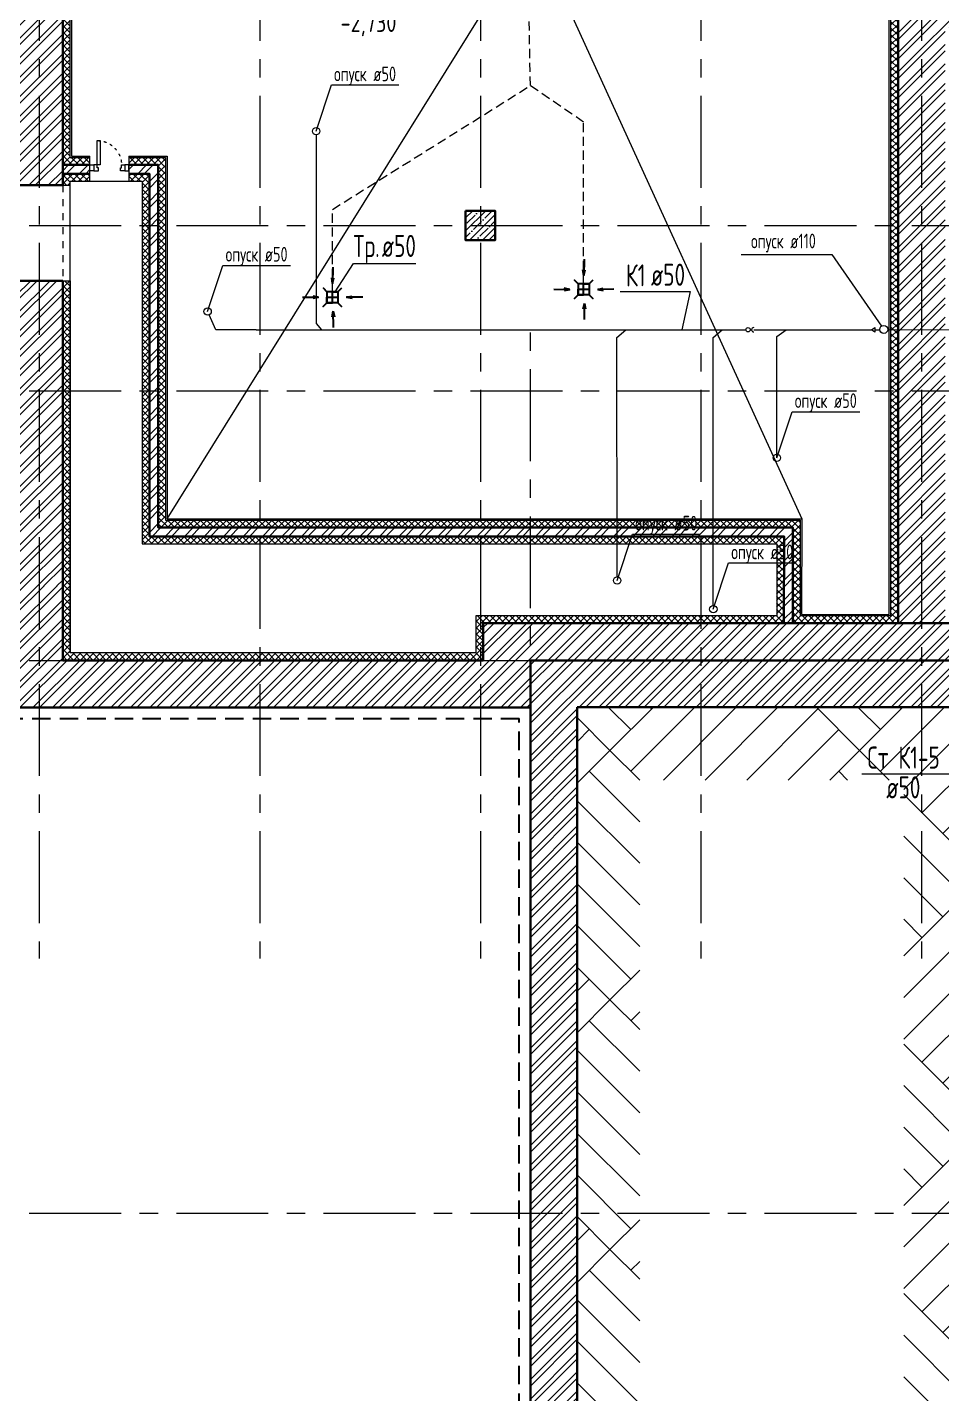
# Model space of a CAD drawing. Header units: millimetres. Extents: x -8689834 to 9419935, y -117443 to 166298.
# Drawn here: x -347333 to -334899, y 72711 to 91296 of the extents above; entities that cross this region are included whole.
import ezdxf
from ezdxf import colors
from ezdxf.entities.mleader import LeaderData, LeaderLine
from ezdxf.math import Vec2, Vec3

# ---------------------------------------------------------------- set-up
doc = ezdxf.new("R2010")
doc.units = ezdxf.units.MM
doc.header["$MEASUREMENT"] = 0
for name, pattern in [('01_base$0$DASHED2', [0.375, 0.25, -0.125]), ('ACAD_ISO03W100', [30, 12, -18]), ('CENTER', [2, 1.25, -0.25, 0.25, -0.25]), ('TRATTEGGIATA', [0.75, 0.5, -0.25]), ('Штрих', [6.35, 3.175, -3.175])]:
    doc.linetypes.add(name, pattern=pattern)
doc.layers.get('0').update_dxf_attribs({"color": 250, "lineweight": 9})
for name, color, linetype, lineweight in [('1 этаж тонкие линии!', 250, 'Continuous', 0), ('АР_Двери', 175, 'Continuous', 18), ('АР_Колонны', 250, 'Continuous', 30), ('АР_Колонны Штрих', 250, 'Continuous', 5), ('АР_МосжилНии_Стены', 127, 'Continuous', 30), ('АР_Оси', 195, 'Continuous', 9), ('АР_Отметки', 250, 'Continuous', 15), ('АР_Перегородки кирпич', 244, 'Continuous', 30), ('АР_Перегородки_кирпич_Штрих', 244, 'Continuous', 5), ('АР_Сущ Несущая стена', 216, 'Continuous', 30), ('АР_тонкая линия', 250, 'Continuous', 0), ('АР_Штриховка кирпич', 250, 'Continuous', 9), ('ВК_канализация', 32, 'Continuous', 15), ('Подвал', 250, 'Continuous', 30), ('Штриховка', 7, 'Continuous', 5)]:
    doc.layers.add(name, color=color, linetype=linetype, lineweight=lineweight)
doc.layers.add('АР_Кровля дорожки', color=245, linetype='Continuous')
doc.layers.add('ТХ_ВК_трапы', color=5, linetype='Continuous')
doc.styles.add('ISOCPEUR', font='isocpeur.ttf', dxfattribs={"width": 0.7})

# ---------------------------------------------------------------- blocks, each defined once
blk = doc.blocks.new('_DotSmall')
at = {"color": 0, "linetype": 'ByBlock', "const_width": 0.5}
blk.add_lwpolyline([(-0.0625, 0, 1), (0.0625, 0, 1)], format="xyb", close=True, dxfattribs=at)
blk = doc.blocks.new('*U278')
for points in [[(0, 0), (0, -80), (55, -80), (55, 0), (0, 0)], [(55, -80), (55, 0), (115, 0), (115, -40), (100, -40), (100, -80), (55, -80)], [(475, -80), (475, 0), (415, 0), (415, -40), (430, -40), (430, -80), (475, -80)], [(530, 0), (530, -80), (475, -80), (475, 0), (530, 0)]]:
    blk.add_lwpolyline(points)
blk.add_lwpolyline([(100, -80), (100, -410), (140, -410), (140, -80)], close=True)
at = {"linetype": 'ACAD_ISO03W100', "ltscale": 3}
blk.add_arc((100, -80), 330, 270, 0, dxfattribs=at)
blk = doc.blocks.new('Трапы с разуклонкой')
at = {"layer": 'ТХ_ВК_трапы'}
blk.add_lwpolyline([(364931, 183328), (364981, 183278), (364981, 183128), (364931, 183078), (364981, 183128), (365130, 183128), (365181, 183077), (365130, 183128), (365055, 183128), (365055, 183278), (364981, 183278), (365130, 183278), (365179, 183327), (365130, 183278), (365130, 183128), (365130, 183203), (364981, 183203)], dxfattribs=at)
blk.add_lwpolyline([(364931, 183328), (364981, 183278), (364981, 183128), (364931, 183078), (364981, 183128), (365130, 183128), (365181, 183077), (365130, 183128), (365055, 183128), (365055, 183278), (364981, 183278), (365130, 183278), (365179, 183327), (365130, 183278), (365130, 183128), (365130, 183203), (364981, 183203)], dxfattribs=at)
blk = doc.blocks.new('A$C985b353d')
at = {"layer": 'ТХ_ВК_трапы', "ltscale": 100}
for p, q in [((6, 409), (2, 189)), ((2, 189), (-11, 264)), ((-11, 264), (2, 189)), ((2, 189), (20, 264)), ((-407, 3), (-188, -1)), ((-188, -1), (-263, 17)), ((192, -1), (267, 17)), ((412, 3), (192, -1)), ((-188, -1), (-262, -14)), ((-262, -14), (-188, -1)), ((192, -1), (267, -14)), ((267, -14), (192, -1)), ((10, -191), (-4, -265)), ((-4, -265), (10, -191)), ((14, -410), (10, -191)), ((10, -191), (27, -266))]:
    blk.add_line(p, q, dxfattribs=at)
blk = doc.blocks.new('Подложка')
at = {"layer": '1 этаж тонкие линии!', "ltscale": 100, "transparency": 33554559}
h = blk.add_hatch(dxfattribs=at)
h.set_pattern_fill('AR-PARQ1', scale=200, angle=45, style=0)
h.paths.add_polyline_path([(-339005.06, 81057.77), (-335415.13, 81057.77), (-335415.13, 63056), (-339005.06, 63056)], flags=16)
h.paths.add_polyline_path([(-339852.07, 82045.5), (-334484.74, 82050.5), (-334484.74, 62098), (-339852.69, 62093)])
at = {"layer": 'АР_Колонны Штрих', "ltscale": 100}
h = blk.add_hatch(dxfattribs=at)
h.set_pattern_fill('ANSI35', scale=500)
h.set_pattern_definition([(45, (-1298424.17, 128672.16), (-88.388348, 88.388348), []), (45, (-1298335.78, 128672.16), (-88.388348, 88.388348), [156.25, -31.25, 0, -31.25])])
h.paths.add_polyline_path([(-340972.07, 88800.68), (-341372.07, 88800.68), (-341372.07, 88400.68), (-340972.07, 88400.68)])
at = {"layer": 'АР_Перегородки_кирпич_Штрих', "ltscale": 100}
h = blk.add_hatch(dxfattribs=at)
h.set_pattern_fill('ANSI32', scale=500)
h.paths.add_polyline_path([(-346482.19, 89424.66), (-346852.19, 89424.66), (-346852.19, 89304.66), (-346482.19, 89304.66)])
h = blk.add_hatch(dxfattribs=at)
h.set_pattern_fill('ANSI32', scale=500)
h.paths.add_polyline_path([(-345552.19, 89424.66), (-345952.16, 89424.66), (-345952.16, 89304.66), (-345672.19, 89304.66), (-345672.19, 84372.05), (-337041.05, 84372.05), (-337042.99, 83192.52), (-336922.99, 83192.3), (-336920.84, 84491.18), (-345552.19, 84492.05)])
at = {"layer": 'АР_Штриховка кирпич', "ltscale": 100}
h = blk.add_hatch(dxfattribs=at)
h.set_pattern_fill('ANSI32', scale=500)
h.paths.add_polyline_path([(-347492.24, 102840.39), (-346852.14, 102840.39), (-346852.07, 106850.68), (-347492.19, 106340.68)])
h.paths.add_polyline_path([(-347492.1, 89148.64), (-346852.07, 89148.64), (-346852.14, 101675.39), (-347492.24, 101675.39)])
h.paths.add_polyline_path([(-346852.06, 87848.64), (-347492.08, 87848.64), (-347492.07, 83698.48), (-346852.07, 83698.48)])
h = blk.add_hatch(dxfattribs=at)
h.set_pattern_fill('ANSI32', scale=500)
h.set_pattern_definition([(45, (-1298418.67, 164822.8), (-132.58252, 132.58252), []), (45, (-1298330.29, 164822.8), (-132.58252, 132.58252), [])])
h.paths.add_polyline_path([(-335492.19, 83192.41), (-334852.19, 83192.41), (-334852.19, 91294.87), (-333250.93, 91296.09), (-333250.93, 91935.28), (-335492.19, 91935.68)])
h = blk.add_hatch(dxfattribs=at)
h.set_pattern_fill('ANSI32', scale=500)
h.paths.add_polyline_path([(-346852.07, 83700.69), (-347492.01, 83700.68), (-347492.01, 82045.67), (-340491.83, 82045.7), (-340491.83, 82685.68), (-329971.82, 82685.68), (-329971.82, 83192.41), (-341131.83, 83192.4), (-341131.83, 82685.69), (-346851.95, 82685.68)])
h = blk.add_hatch(dxfattribs=at)
h.set_pattern_fill('ANSI32', scale=500)
h.paths.add_polyline_path([(-339853.32, 82050.5), (-330106.83, 82051.5), (-330106.83, 80969.21), (-329468.32, 80969), (-329468.32, 82685.68), (-329576.83, 82685.68), (-329971.82, 82685.76), (-340493.32, 82685.68), (-340493.32, 64815.68), (-346842.01, 64815.68), (-346842.01, 55105.68), (-333741.71, 55105.68), (-333741.71, 61455.68), (-332347.87, 61455.68), (-332347.87, 62094), (-334239.75, 62094), (-334239.75, 55506.5), (-346441.83, 55506.5), (-346441.08, 64415), (-340492.57, 64415), (-340517.57, 61455.68), (-334214.01, 61455.68), (-334225.32, 62094.73), (-339853.26, 62094.73), (-339853.37, 64904.62)])
at = {"layer": 'Штриховка', "transparency": 33554636}
h = blk.add_hatch(dxfattribs=at)
h.set_pattern_fill('ANSI37', scale=500)
h.paths.add_polyline_path([(-341372, 100400.68), (-344172.07, 100400.68), (-344172.07, 100300.68), (-341372, 100300.68)])
h.paths.add_polyline_path([(-344172.07, 100400.68), (-345133.71, 100400.68), (-345133.71, 100300.68), (-344172.07, 100300.68)])
h.paths.add_polyline_path([(-346633.35, 100400.68), (-346852.19, 100400.68), (-346852.19, 99100.68), (-346752.19, 99100.68), (-346752.19, 100300.68), (-346633.35, 100300.68)])
h.paths.add_polyline_path([(-346752.19, 99100.68), (-346852.19, 99100.68), (-346852.19, 94600.68), (-346752.19, 94600.68)])
h.paths.add_polyline_path([(-335492.19, 94800.68), (-335592.19, 94800.68), (-335592.19, 94600.68), (-335492.19, 94600.68)])
h.paths.add_polyline_path([(-335492.19, 95920.74), (-338172.07, 95920.74), (-338172.07, 95820.72), (-335592.19, 95820.7), (-335592.19, 95020.64), (-335592.19, 94920.61), (-335492.19, 94920.61)])
h.paths.add_polyline_path([(-336922.83, 83292.41), (-336923, 83192.41), (-335492.19, 83192.41), (-335492.19, 91935.68), (-335492.19, 94600.68), (-335592.19, 94600.68), (-335592.19, 83292.41)])
h.paths.add_polyline_path([(-337043, 83192.41), (-337042.83, 83292.41), (-341231.83, 83292.41), (-341231.83, 82785.68), (-346752.19, 82785.68), (-346752.19, 87848.64), (-346852.19, 87848.64), (-346852.19, 82685.68), (-341131.83, 82685.68), (-341131.83, 83192.41)])
h = blk.add_hatch(dxfattribs=at)
h.set_pattern_fill('ANSI37', scale=500)
h.paths.add_polyline_path([(-346482.19, 89524.66), (-346752.19, 89524.66), (-346752.19, 94600.68), (-346852.19, 94600.68), (-346852.19, 89424.66), (-346482.19, 89424.66)])
h.paths.add_polyline_path([(-346482.19, 89304.66), (-346852.19, 89304.66), (-346852.19, 89148.64), (-346752.19, 89148.64), (-346752.19, 89204.66), (-346482.19, 89204.66)])
h = blk.add_hatch(dxfattribs=at)
h.set_pattern_fill('ANSI37', scale=500)
h.paths.add_polyline_path([(-345452.19, 89524.66), (-345952.16, 89524.66), (-345952.16, 89424.66), (-345552.19, 89424.66), (-345552.19, 88600.68), (-345452.19, 88600.68)])
h.paths.add_polyline_path([(-345452.19, 88600.68), (-345552.19, 88600.68), (-345552.19, 86350.68), (-345452.19, 86350.68)])
h.paths.add_polyline_path([(-345452.19, 86350.68), (-345552.19, 86350.68), (-345552.19, 84492.05), (-344606.74, 84492.05), (-344480.7, 84592.05), (-345452.19, 84592.05)])
h.paths.add_polyline_path([(-336820.65, 84592.05), (-344172.07, 84592.05), (-344172.07, 84492.05), (-336920.84, 84492.05), (-336922.99, 83292.5), (-336822.99, 83292.32)])
h.paths.add_polyline_path([(-344172.07, 84592.05), (-344480.7, 84592.05), (-344606.74, 84492.05), (-344172.07, 84492.05)])
h = blk.add_hatch(dxfattribs=at)
h.set_pattern_fill('ANSI37', scale=500)
h.paths.add_polyline_path([(-345672.19, 89304.66), (-345952.16, 89304.66), (-345952.16, 89204.66), (-345772.19, 89204.66), (-345772.19, 84272.05), (-337141.24, 84271.8), (-337143.02, 83292.41), (-337043.02, 83292.41), (-337041.06, 84371.63), (-345672.19, 84372.05)])
at = {"color": 7, "linetype": 'TRATTEGGIATA', "ltscale": 500}
for p in [(-347642.19, 81895.68), (-340642.01, 64965.69)]:
    blk.add_line(p, (-340642.01, 81894.9), dxfattribs=at)
at = {"layer": '1 этаж тонкие линии!', "color": 7, "ltscale": 100, "transparency": 33554559, "elevation": -1.08}
for points in [[(-346752.19, 89148.64), (-346752.19, 89204.66)], [(-337141.24, 83292.41), (-341231.83, 83292.41), (-341231.83, 82785.68), (-346752.19, 82785.68)]]:
    blk.add_lwpolyline(points, dxfattribs=at)
at = {"layer": 'АР_Колонны', "color": 7, "ltscale": 100}
blk.add_lwpolyline([(-341372.07, 88800.68), (-340972.07, 88800.68), (-340972.07, 88400.68), (-341372.07, 88400.68)], close=True, dxfattribs=at)
at = {"layer": 'АР_МосжилНии_Стены', "color": 7, "ltscale": 100}
for p, q in [((-346852.19, 89276.67), (-346852.19, 101675.39)), ((-335492.19, 83192.41), (-335492.19, 91935.68)), ((-346852.19, 89148.64), (-346852.19, 89700.68)), ((-346852.19, 83649.1), (-346852.19, 87848.64)), ((-346852.19, 82685.68), (-346852.19, 83700.68)), ((-346852.19, 82685.68), (-341131.83, 82685.68)), ((-340491.81, 64415), (-340491.83, 82685.68)), ((-340491.83, 82685.68), (-329468.32, 82685.68)), ((-347492.19, 82045.68), (-340492.01, 82045.68)), ((-339853.32, 62095.5), (-339853.32, 82050.5)), ((-339853.32, 82050.5), (-334484.74, 82050.5))]:
    blk.add_line(p, q, dxfattribs=at)
for points in [[(-346852.19, 89148.64), (-347492.19, 89148.64)], [(-347492.19, 87848.64), (-346852.19, 87848.64)], [(-346852.01, 82685.68), (-341131.83, 82685.68), (-341131.83, 83192.41), (-329971.82, 83192.41)]]:
    blk.add_lwpolyline(points, dxfattribs=at)
at = {"layer": 'АР_Оси', "color": 7, "linetype": 'CENTER', "ltscale": 1000}
for p, q in [((-347172.07, 134363.15), (-347172.07, 78630.8)), ((-344172.07, 134363.15), (-344172.07, 78630.8)), ((-341172.07, 134363.15), (-341172.07, 78630.8)), ((-338172.07, 134363.15), (-338172.07, 78630.8)), ((-335172.07, 134363.15), (-335172.07, 78630.8)), ((-359305.77, 88600.68), (-276127.36, 88600.68)), ((-340492.01, 53394.41), (-340492.01, 87278.34)), ((-359305.77, 86350.68), (-276127.36, 86350.68)), ((-359305.77, 82685.68), (-275708.6, 82685.68)), ((-359305.77, 75165.68), (-275708.6, 75165.68))]:
    blk.add_line(p, q, dxfattribs=at)
at = {"layer": 'АР_Перегородки кирпич', "color": 7, "linetype": 'Continuous', "ltscale": 100}
for points in [[(-346852.19, 89424.66), (-346482.19, 89424.66)], [(-345952.16, 89424.66), (-345552.19, 89424.66), (-345552.19, 84492.05), (-336920.84, 84492.05), (-336923, 83192.41)], [(-346852.19, 89304.66), (-346482.19, 89304.66)], [(-345952.16, 89304.66), (-345672.19, 89304.66), (-345672.19, 84372.05), (-337041.05, 84372.05), (-337043, 83192.41)]]:
    blk.add_lwpolyline(points, dxfattribs=at)
at = {"layer": 'АР_Сущ Несущая стена', "color": 7, "linetype": 'Штрих', "lineweight": 9, "ltscale": 30}
blk.add_line((-346852.19, 89148.64), (-346852.19, 87848.64), dxfattribs=at)
at = {"layer": 'АР_тонкая линия', "color": 7, "ltscale": 500}
for p, q in [((-346852.19, 89148.64), (-346752.19, 89148.64, -1.15)), ((-346852.19, 87848.64), (-346752.19, 87848.64)), ((-346752.19, 87848.64), (-346752.19, 82785.68, -1.08))]:
    blk.add_line(p, q, dxfattribs=at)
for points in [[(-346752.19, 89524.66), (-346482.19, 89524.66)], [(-346732.19, 89544.66), (-346482.19, 89544.66)], [(-346752.19, 89204.66), (-346482.19, 89204.66)]]:
    blk.add_lwpolyline(points, dxfattribs=at)
at = {"layer": 'Подвал', "color": 7, "lineweight": 13, "ltscale": 500}
for p, q in [((-345432.19, 84612.05), (-340917.2, 91865.63, -0.06)), ((-340115.68, 91865.63, -0.06), (-336800.62, 84612.05))]:
    blk.add_line(p, q, dxfattribs=at)
at = {"layer": 'Штриховка', "color": 7, "transparency": 33554636}
for points, elevation in [([(-346633.35, 100400.68), (-346633.35, 100280.68), (-346732.19, 100280.68), (-346732.19, 89544.66)], -1.38), ([(-346752.19, 89524.66), (-346752.19, 100300.68), (-346633.35, 100300.68)], -1.08), ([(-335592.19, 94800.68), (-335592.19, 83292.41), (-336823.02, 83292.41)], -1.08), ([(-336802.99, 83309.48), (-335610.91, 83307.27), (-335611.78, 94800.68)], -1.38)]:
    blk.add_lwpolyline(points, dxfattribs=dict(at, elevation=elevation))
for points in [[(-346482.19, 89204.97), (-346482.19, 89544.66)], [(-345952.16, 89544.66), (-345432.19, 89544.66), (-345432.19, 84612.05), (-336800.62, 84612.05), (-336802.99, 83309.45)], [(-345952.16, 89544.66), (-345952.16, 89204.97)], [(-345952.16, 89524.66), (-345452.19, 89524.66), (-345452.19, 84592.05), (-336820.65, 84592.05), (-336823.02, 83292.41)], [(-346752.19, 89204.66), (-345772.19, 89204.66), (-345772.19, 84272.05), (-337141.24, 84272.05), (-337141.24, 83292.41), (-341231.83, 83292.41), (-341231.83, 82785.68), (-346752.19, 82785.68), (-346752.19, 89204.66)]]:
    blk.add_lwpolyline(points, dxfattribs=at)
at = {"layer": 'АР_Двери', "color": 7, "xscale": -1, "rotation": 180}
blk.add_blockref('*U278', (-346482.19, 89344.66), dxfattribs=at)
at = {"layer": 'АР_Отметки', "color": 7}
ml = blk.add_multileader_mtext('Standard', dxfattribs=at)
ml.set_content('{\\W0.8;-2,430}', color=7, style='ISOCPEUR')
ml.set_leader_properties(color=256, linetype='Continuous', lineweight=-1)
ml.set_arrow_properties(name='DOTSMALL')
ml.build(insert=Vec2(0, 0))
ml.multileader.update_dxf_attribs({"has_text_frame": 1, "text_left_attachment_type": 4, "text_right_attachment_type": 4, "dogleg_length": 100, "arrow_head_size": 180})
ctx = ml.context
ctx.base_point, ctx.char_height, ctx.arrow_head_size, ctx.landing_gap_size, ctx.plane_origin = Vec3(-336711.89, 117132.66), 250, 180, 50, Vec3(-335659.19, 115477.48)
ctx.left_attachment, ctx.right_attachment = 4, 4
notes = []
notes.append((ctx, [(0, (0, 0, 0), (0, 0), (1, 0), 1, [])]))
ctx.mtext.insert, ctx.mtext.width, ctx.mtext.line_spacing_style, ctx.mtext.flow_direction = Vec3(-336661.89, 117465.99), 852.697, 2, 5
ml = blk.add_multileader_mtext('Standard', dxfattribs=at)
ml.set_content('{\\W0.8;-2,730}', color=7, style='ISOCPEUR')
ml.set_leader_properties(color=256, linetype='Continuous', lineweight=-1)
ml.set_arrow_properties(name='DOTSMALL')
ml.build(insert=Vec2(0, 0))
ml.multileader.update_dxf_attribs({"has_text_frame": 1, "text_left_attachment_type": 4, "text_right_attachment_type": 4, "dogleg_length": 100, "arrow_head_size": 180})
ctx = ml.context
ctx.base_point, ctx.char_height, ctx.arrow_head_size, ctx.landing_gap_size, ctx.plane_origin = Vec3(-346371.36, 101933.6), 250, 180, 50, Vec3(-346327.75, 100655.48)
ctx.left_attachment, ctx.right_attachment = 4, 4
notes.append((ctx, [(0, (0, 0, 0), (0, 0), (1, 0), 1, [])]))
ctx.mtext.insert, ctx.mtext.width, ctx.mtext.defined_height, ctx.mtext.line_spacing_style, ctx.mtext.flow_direction = Vec3(-346321.36, 102266.93), 769.989, 343.89, 2, 5
ml = blk.add_multileader_mtext('Standard', dxfattribs=at)
ml.set_content('{\\W0.8;-2,730}', color=7, style='ISOCPEUR')
ml.set_leader_properties(color=256, linetype='Continuous', lineweight=-1)
ml.set_arrow_properties(name='DOTSMALL')
ml.build(insert=Vec2(0, 0))
ml.multileader.update_dxf_attribs({"has_text_frame": 1, "text_left_attachment_type": 4, "text_right_attachment_type": 4, "dogleg_length": 100, "arrow_head_size": 180})
ctx = ml.context
ctx.base_point, ctx.char_height, ctx.arrow_head_size, ctx.landing_gap_size, ctx.plane_origin = Vec3(-343122.46, 91149.38), 250, 180, 50, Vec3(-347780.97, 87297.07)
ctx.left_attachment, ctx.right_attachment = 4, 4
notes.append((ctx, [(0, (0, 0, 0), (0, 0), (1, 0), 1, [])]))
ctx.mtext.insert, ctx.mtext.width, ctx.mtext.defined_height, ctx.mtext.line_spacing_style, ctx.mtext.flow_direction = Vec3(-343072.46, 91482.71), 769.989, 343.89, 2, 5
for ctx, leaders in notes:
    for number, flags, end, landing, length, lines in leaders:
        leader = LeaderData()
        leader.index, (leader.has_last_leader_line, leader.has_dogleg_vector, leader.attachment_direction) = number, flags
        leader.last_leader_point, leader.dogleg_vector, leader.dogleg_length = Vec3(end), Vec3(landing), length
        for number, points, colour, breaks in lines:
            line = LeaderLine()
            line.index, line.vertices, line.color, line.breaks = number, Vec3.list(points), colors.encode_raw_color(colour), breaks
            leader.lines.append(line)
        ctx.leaders.append(leader)

msp = doc.modelspace()

# ---------------------------------------------------------------- block references
at = {"layer": 'АР_Кровля дорожки', "color": 7}
msp.add_blockref('Подложка', (0, 0), dxfattribs=at)

# ---------------------------------------------------------------- next in the draw order: linework, layer by layer
at = {"layer": 'ВК_канализация', "color": 3, "linetype": '01_base$0$DASHED2', "lineweight": 13, "ltscale": 500}
for points in [[(-343182.9, 87699.3), (-343182.9, 88819), (-340492.3, 90502.3), (-340516.4, 91865.6)], [(-339767.8, 87806.8), (-339767.8, 90007.9), (-340492.3, 90502.3)]]:
    msp.add_lwpolyline(points, dxfattribs=at)
at = {"layer": 'ВК_канализация', "color": 18, "lineweight": 13, "ltscale": 500, "true_color": 0x000000}
for points in [[(-343405.2, 89883.5), (-343196.7, 90511.8), (-342278.6, 90511.8)], [(-337627, 88207.4), (-336393.1, 88207.4), (-335717, 87231.8)], [(-344880.7, 87430.1), (-344672.2, 88058.4), (-343754, 88058.4)], [(-343145.6, 87699.3), (-342898.6, 88085), (-342051.5, 88085)], [(-339269.4, 87701.1), (-338316.8, 87701.1), (-338433.9, 87182.9)], [(-335805.4, 87214.4), (-335805.4, 87151.4), (-335852.8, 87182.9), (-335805.4, 87214.4)], [(-337139.5, 85439.6), (-336931, 86067.9), (-336012.9, 86067.9)], [(-339310.2, 83772.6), (-339101.7, 84400.9), (-338183.6, 84400.9)], [(-338003.8, 83381.8), (-337795.3, 84010), (-336877.2, 84010)], [(-335985.2, 81141.8), (-334751.2, 81141.8), (-334516.6, 81986.7)]]:
    msp.add_lwpolyline(points, dxfattribs=at)
at = {"layer": 'ВК_канализация', "color": 244, "lineweight": 13, "ltscale": 500, "true_color": 0x991b1e}
for points in [[(-343405.2, 89833.5), (-343405.2, 87265.3), (-343333, 87182.9)], [(-344222.6, 87182.9), (-344770.3, 87182.9), (-344860.3, 87384.4)], [(-344222.6, 87182.9), (-337561, 87182.9)], [(-339309.6, 83822.6), (-339314.7, 87074.9), (-339194.3, 87182.9)], [(-338003.8, 83431.8), (-338003.8, 87074.9), (-337883.5, 87182.9)], [(-337501, 87182.9), (-337484.3, 87182.9)], [(-337454.3, 87182.9), (-335852.8, 87182.9)], [(-337139.5, 85439.6), (-337139.5, 87092.1), (-337014.3, 87182.9)], [(-335805.4, 87182.9), (-335740.5, 87182.9)], [(-335630.7, 87186.4), (-334654.8, 87182.9), (-334493.9, 87340.2)]]:
    msp.add_lwpolyline(points, dxfattribs=at)
for centre, radius in [((-343405.2, 89883.5), 50), ((-344880.7, 87430.1), 50), ((-337531, 87182.9), 30), ((-335685.7, 87186.6), 55), ((-337139.5, 85439.6), 50), ((-339310.2, 83772.6), 50), ((-338003.8, 83381.8), 50)]:
    msp.add_circle(centre, radius, dxfattribs=at)
msp.add_arc((-337454.3, 87182.9), 30, 90, 270, dxfattribs=at)

# ---------------------------------------------------------------- next in the draw order: block references
at = {"layer": 'ВК_канализация', "color": 7, "ltscale": 500}
for p in [(-339767.8, 87731.8), (-343182.9, 87624.3)]:
    msp.add_blockref('A$C985b353d', p, dxfattribs=at)
at = {"layer": 'ВК_канализация', "color": 7, "lineweight": 9, "xscale": -1}
for p in [(21872.4, -95578.4), (25287.5, -95470.9)]:
    msp.add_blockref('Трапы с разуклонкой', p, dxfattribs=at)

# ---------------------------------------------------------------- next in the draw order: texts
at = {"layer": 'ВК_канализация', "color": 18, "ltscale": 100, "true_color": 0x000000, "attachment_point": 4, "style": 'ISOCPEUR'}
for s, insert, char_height, width in [('\\pxi-1,l1,t1,5;опуск ø50', (-343160.8, 90635.1), 200, 5891.51), ('Тр.', (-342898.6, 88280), 300, 5891.51), ('\\pxi-1,l1,t1,5;ø50', (-342512.4, 88322.6), 300, 7500), ('\\pxi-1,l1,t1,5;опуск ø110', (-337490.6, 88362.5), 200, 5891.51), ('\\pxi-1,l1,t1,5;опуск ø50', (-344636.2, 88181.7), 200, 5891.51), ('К1', (-339192.8, 87921.9), 300, 5891.51), ('\\pxi-1,l1,t1,5;ø50', (-338852.4, 87930.6), 300, 7500), ('\\pxi-1,l1,t1,5;опуск ø50', (-336895.1, 86191.2), 200, 5891.51), ('\\pxi-1,l1,t1,5;опуск ø50', (-339065.8, 84524.2), 200, 5891.51), ('\\pxi-1,l1,t1,5;опуск ø50', (-337759.4, 84133.4), 200, 5891.51), ('Ст К1-5', (-335908.6, 81362.6), 300, 5891.51), ('\\pxi-1,l1,t1,5;ø50', (-335652.6, 80957.9), 300, 7500)]:
    msp.add_mtext(s, dxfattribs=dict(at, insert=insert, char_height=char_height, width=width))

doc.saveas('drawing.dxf')
